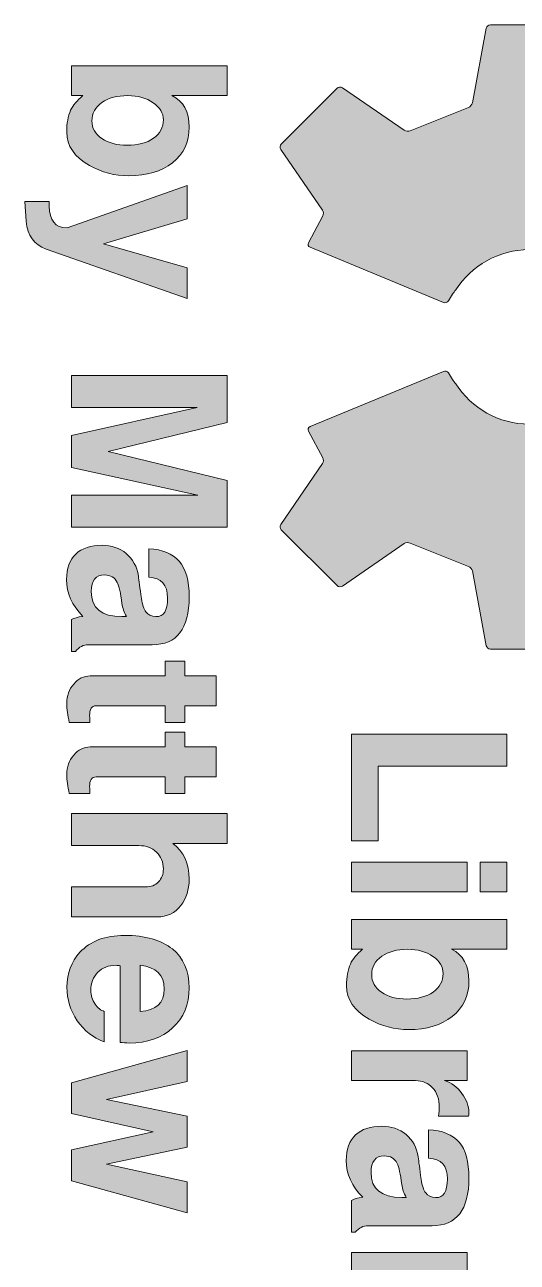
# Model space of a CAD drawing. Header units: inches. Extents: x 0.59 to 7.67, y -3.15 to -0.14.
# Drawn here: x 0.829 to 1.091, y -2.398 to -1.74 of the extents above; entities that cross this region are included whole.
import ezdxf

# ---------------------------------------------------------------- set-up
doc = ezdxf.new("R2010")
doc.units = ezdxf.units.IN
doc.header["$MEASUREMENT"] = 0
doc.layers.add('Layer 1', color=7, linetype='Continuous')

# ---------------------------------------------------------------- blocks, each defined once
blk = doc.blocks.new('block 35')
at = {"layer": 'Layer 1', "true_color": 0xed1f24}
h = blk.add_hatch(color=240, dxfattribs=at)
h.dxf.hatch_style = 2
edge = h.paths.add_edge_path()
edge.add_spline(control_points=[(1.12107, -2.06989), (1.12107, -2.06989), (1.12864, -2.02915), (1.12864, -2.02915), (1.12882, -2.02816), (1.12975, -2.02708), (1.13072, -2.02675), (1.13072, -2.02675), (1.15984, -2.01426), (1.15984, -2.01426), (1.16074, -2.01379), (1.16216, -2.01388), (1.16299, -2.01447), (1.16299, -2.01447), (1.19758, -2.03819), (1.19758, -2.03819), (1.1984, -2.03875), (1.19967, -2.03864), (1.20039, -2.03793), (1.20039, -2.03793), (1.23003, -2.00829), (1.23003, -2.00829), (1.23075, -2.00757), (1.23086, -2.00631), (1.23029, -2.00548), (1.23029, -2.00548), (1.20614, -1.97028), (1.20614, -1.97028), (1.20557, -1.96945), (1.20546, -1.96802), (1.20591, -1.96712), (1.20591, -1.96712), (1.21747, -1.93888), (1.21747, -1.93888), (1.21779, -1.93792), (1.21886, -1.93698), (1.21986, -1.93679), (1.21986, -1.93679), (1.26198, -1.92896), (1.26198, -1.92896), (1.26298, -1.92877), (1.26379, -1.9278), (1.26379, -1.92678), (1.26379, -1.92678), (1.26379, -1.88486), (1.26379, -1.88486), (1.26379, -1.88385), (1.26298, -1.88287), (1.26198, -1.88269), (1.26198, -1.88269), (1.21986, -1.87485), (1.21986, -1.87485), (1.21886, -1.87466), (1.21779, -1.87373), (1.21747, -1.87277), (1.21747, -1.87277), (1.20591, -1.84453), (1.20591, -1.84453), (1.20546, -1.84363), (1.20557, -1.8422), (1.20614, -1.84137), (1.20614, -1.84137), (1.23029, -1.80617), (1.23029, -1.80617), (1.23086, -1.80534), (1.23075, -1.80407), (1.23003, -1.80337), (1.23003, -1.80337), (1.20039, -1.77372), (1.20039, -1.77372), (1.19967, -1.773), (1.1984, -1.77288), (1.19758, -1.77345), (1.19758, -1.77345), (1.16299, -1.79719), (1.16299, -1.79719), (1.16216, -1.79776), (1.16074, -1.79785), (1.15984, -1.79738), (1.15984, -1.79738), (1.13072, -1.7849), (1.13072, -1.7849), (1.12975, -1.78457), (1.12882, -1.78348), (1.12864, -1.78248), (1.12864, -1.78248), (1.12107, -1.74175), (1.12107, -1.74175), (1.12088, -1.74076), (1.11991, -1.73995), (1.11889, -1.73995), (1.11889, -1.73995), (1.07697, -1.73995), (1.07697, -1.73995), (1.07595, -1.73995), (1.07497, -1.74076), (1.0748, -1.74176), (1.0748, -1.74176), (1.0674, -1.78149), (1.0674, -1.78149), (1.06723, -1.78248), (1.06627, -1.78354), (1.06531, -1.78385), (1.06531, -1.78385), (1.03434, -1.79626), (1.03434, -1.79626), (1.03342, -1.79669), (1.032, -1.7966), (1.03117, -1.79601), (1.03117, -1.79601), (0.99828, -1.77345), (0.99828, -1.77345), (0.99744, -1.77288), (0.99618, -1.773), (0.99546, -1.77371), (0.99546, -1.77371), (0.96581, -1.80336), (0.96581, -1.80336), (0.96512, -1.80407), (0.96499, -1.80534), (0.96556, -1.80617), (0.96556, -1.80617), (0.98774, -1.83847), (0.98774, -1.83847), (0.9883, -1.83931), (0.98836, -1.84071), (0.98784, -1.84157), (0.98784, -1.84157), (0.98023, -1.85582), (0.98023, -1.85582), (0.97977, -1.85672), (0.98016, -1.85777), (0.98109, -1.85816), (0.98109, -1.85816), (1.05208, -1.88754), (1.05208, -1.88754), (1.05301, -1.88793), (1.0542, -1.88754), (1.05472, -1.88668), (1.05472, -1.88668), (1.05691, -1.88311), (1.05691, -1.88311), (1.05731, -1.88245), (1.05801, -1.88156), (1.05863, -1.88086), (1.06687, -1.86799), (1.08129, -1.85946), (1.09769, -1.85946), (1.1233, -1.85946), (1.14405, -1.88022), (1.14405, -1.90582), (1.14405, -1.93142), (1.1233, -1.95218), (1.09769, -1.95218), (1.08129, -1.95218), (1.06687, -1.94364), (1.05863, -1.93078), (1.05801, -1.93008), (1.05731, -1.92919), (1.05691, -1.92853), (1.05691, -1.92853), (1.05472, -1.92497), (1.05472, -1.92497), (1.0542, -1.92411), (1.05301, -1.92371), (1.05208, -1.92411), (1.05208, -1.92411), (0.98109, -1.95348), (0.98109, -1.95348), (0.98016, -1.95386), (0.97977, -1.95492), (0.98023, -1.95582), (0.98023, -1.95582), (0.98783, -1.97007), (0.98783, -1.97007), (0.98836, -1.97094), (0.98831, -1.97233), (0.98773, -1.97316), (0.98773, -1.97316), (0.96556, -2.00547), (0.96556, -2.00547), (0.96499, -2.00631), (0.96512, -2.00757), (0.96581, -2.00829), (0.96581, -2.00829), (0.99546, -2.03793), (0.99546, -2.03793), (0.99618, -2.03864), (0.99744, -2.03876), (0.99827, -2.03819), (0.99827, -2.03819), (1.03116, -2.01562), (1.03116, -2.01562), (1.032, -2.01506), (1.03341, -2.01494), (1.03433, -2.01539), (1.03433, -2.01539), (1.06531, -2.02779), (1.06531, -2.02779), (1.06627, -2.0281), (1.06722, -2.02915), (1.0674, -2.03014), (1.0674, -2.03014), (1.0748, -2.06988), (1.0748, -2.06988), (1.07497, -2.07087), (1.07595, -2.07168), (1.07697, -2.07168), (1.07697, -2.07168), (1.11889, -2.07169), (1.11889, -2.07169), (1.11991, -2.0717), (1.12088, -2.07088), (1.12107, -2.06989)], knot_values=[0, 0, 0, 0, 0.013889, 0.013889, 0.013889, 0.027778, 0.027778, 0.027778, 0.041667, 0.041667, 0.041667, 0.055556, 0.055556, 0.055556, 0.069444, 0.069444, 0.069444, 0.083333, 0.083333, 0.083333, 0.097222, 0.097222, 0.097222, 0.111111, 0.111111, 0.111111, 0.125, 0.125, 0.125, 0.138889, 0.138889, 0.138889, 0.152778, 0.152778, 0.152778, 0.166667, 0.166667, 0.166667, 0.180556, 0.180556, 0.180556, 0.194444, 0.194444, 0.194444, 0.208333, 0.208333, 0.208333, 0.222222, 0.222222, 0.222222, 0.236111, 0.236111, 0.236111, 0.25, 0.25, 0.25, 0.263889, 0.263889, 0.263889, 0.277778, 0.277778, 0.277778, 0.291667, 0.291667, 0.291667, 0.305556, 0.305556, 0.305556, 0.319444, 0.319444, 0.319444, 0.333333, 0.333333, 0.333333, 0.347222, 0.347222, 0.347222, 0.361111, 0.361111, 0.361111, 0.375, 0.375, 0.375, 0.388889, 0.388889, 0.388889, 0.402778, 0.402778, 0.402778, 0.416667, 0.416667, 0.416667, 0.430556, 0.430556, 0.430556, 0.444444, 0.444444, 0.444444, 0.458333, 0.458333, 0.458333, 0.472222, 0.472222, 0.472222, 0.486111, 0.486111, 0.486111, 0.5, 0.5, 0.5, 0.513889, 0.513889, 0.513889, 0.527778, 0.527778, 0.527778, 0.541667, 0.541667, 0.541667, 0.555556, 0.555556, 0.555556, 0.569444, 0.569444, 0.569444, 0.583333, 0.583333, 0.583333, 0.597222, 0.597222, 0.597222, 0.611111, 0.611111, 0.611111, 0.625, 0.625, 0.625, 0.638889, 0.638889, 0.638889, 0.652778, 0.652778, 0.652778, 0.666667, 0.666667, 0.666667, 0.680556, 0.680556, 0.680556, 0.694444, 0.694444, 0.694444, 0.708333, 0.708333, 0.708333, 0.722222, 0.722222, 0.722222, 0.736111, 0.736111, 0.736111, 0.75, 0.75, 0.75, 0.763889, 0.763889, 0.763889, 0.777778, 0.777778, 0.777778, 0.791667, 0.791667, 0.791667, 0.805556, 0.805556, 0.805556, 0.819444, 0.819444, 0.819444, 0.833333, 0.833333, 0.833333, 0.847222, 0.847222, 0.847222, 0.861111, 0.861111, 0.861111, 0.875, 0.875, 0.875, 0.888889, 0.888889, 0.888889, 0.902778, 0.902778, 0.902778, 0.916667, 0.916667, 0.916667, 0.930556, 0.930556, 0.930556, 0.944444, 0.944444, 0.944444, 0.958333, 0.958333, 0.958333, 0.972222, 0.972222, 0.972222, 0.986111, 0.986111, 0.986111, 0.986111], degree=3, periodic=0)
edge.add_line((1.12107, -2.06989), (1.12107, -2.06989))
at = {"layer": 'Layer 1', "lineweight": 0}
blk.add_open_spline([(1.12107, -2.06989), (1.12107, -2.06989), (1.12864, -2.02915), (1.12864, -2.02915), (1.12882, -2.02816), (1.12975, -2.02708), (1.13072, -2.02675), (1.13072, -2.02675), (1.15984, -2.01426), (1.15984, -2.01426), (1.16074, -2.01379), (1.16216, -2.01388), (1.16299, -2.01447), (1.16299, -2.01447), (1.19758, -2.03819), (1.19758, -2.03819), (1.1984, -2.03875), (1.19967, -2.03864), (1.20039, -2.03793), (1.20039, -2.03793), (1.23003, -2.00829), (1.23003, -2.00829), (1.23075, -2.00757), (1.23086, -2.00631), (1.23029, -2.00548), (1.23029, -2.00548), (1.20614, -1.97028), (1.20614, -1.97028), (1.20557, -1.96945), (1.20546, -1.96802), (1.20591, -1.96712), (1.20591, -1.96712), (1.21747, -1.93888), (1.21747, -1.93888), (1.21779, -1.93792), (1.21886, -1.93698), (1.21986, -1.93679), (1.21986, -1.93679), (1.26198, -1.92896), (1.26198, -1.92896), (1.26298, -1.92877), (1.26379, -1.9278), (1.26379, -1.92678), (1.26379, -1.92678), (1.26379, -1.88486), (1.26379, -1.88486), (1.26379, -1.88385), (1.26298, -1.88287), (1.26198, -1.88269), (1.26198, -1.88269), (1.21986, -1.87485), (1.21986, -1.87485), (1.21886, -1.87466), (1.21779, -1.87373), (1.21747, -1.87277), (1.21747, -1.87277), (1.20591, -1.84453), (1.20591, -1.84453), (1.20546, -1.84363), (1.20557, -1.8422), (1.20614, -1.84137), (1.20614, -1.84137), (1.23029, -1.80617), (1.23029, -1.80617), (1.23086, -1.80534), (1.23075, -1.80407), (1.23003, -1.80337), (1.23003, -1.80337), (1.20039, -1.77372), (1.20039, -1.77372), (1.19967, -1.773), (1.1984, -1.77288), (1.19758, -1.77345), (1.19758, -1.77345), (1.16299, -1.79719), (1.16299, -1.79719), (1.16216, -1.79776), (1.16074, -1.79785), (1.15984, -1.79738), (1.15984, -1.79738), (1.13072, -1.7849), (1.13072, -1.7849), (1.12975, -1.78457), (1.12882, -1.78348), (1.12864, -1.78248), (1.12864, -1.78248), (1.12107, -1.74175), (1.12107, -1.74175), (1.12088, -1.74076), (1.11991, -1.73995), (1.11889, -1.73995), (1.11889, -1.73995), (1.07697, -1.73995), (1.07697, -1.73995), (1.07595, -1.73995), (1.07497, -1.74076), (1.0748, -1.74176), (1.0748, -1.74176), (1.0674, -1.78149), (1.0674, -1.78149), (1.06723, -1.78248), (1.06627, -1.78354), (1.06531, -1.78385), (1.06531, -1.78385), (1.03434, -1.79626), (1.03434, -1.79626), (1.03342, -1.79669), (1.032, -1.7966), (1.03117, -1.79601), (1.03117, -1.79601), (0.99828, -1.77345), (0.99828, -1.77345), (0.99744, -1.77288), (0.99618, -1.773), (0.99546, -1.77371), (0.99546, -1.77371), (0.96581, -1.80336), (0.96581, -1.80336), (0.96512, -1.80407), (0.96499, -1.80534), (0.96556, -1.80617), (0.96556, -1.80617), (0.98774, -1.83847), (0.98774, -1.83847), (0.9883, -1.83931), (0.98836, -1.84071), (0.98784, -1.84157), (0.98784, -1.84157), (0.98023, -1.85582), (0.98023, -1.85582), (0.97977, -1.85672), (0.98016, -1.85777), (0.98109, -1.85816), (0.98109, -1.85816), (1.05208, -1.88754), (1.05208, -1.88754), (1.05301, -1.88793), (1.0542, -1.88754), (1.05472, -1.88668), (1.05472, -1.88668), (1.05691, -1.88311), (1.05691, -1.88311), (1.05731, -1.88245), (1.05801, -1.88156), (1.05863, -1.88086), (1.06687, -1.86799), (1.08129, -1.85946), (1.09769, -1.85946), (1.1233, -1.85946), (1.14405, -1.88022), (1.14405, -1.90582), (1.14405, -1.93142), (1.1233, -1.95218), (1.09769, -1.95218), (1.08129, -1.95218), (1.06687, -1.94364), (1.05863, -1.93078), (1.05801, -1.93008), (1.05731, -1.92919), (1.05691, -1.92853), (1.05691, -1.92853), (1.05472, -1.92497), (1.05472, -1.92497), (1.0542, -1.92411), (1.05301, -1.92371), (1.05208, -1.92411), (1.05208, -1.92411), (0.98109, -1.95348), (0.98109, -1.95348), (0.98016, -1.95386), (0.97977, -1.95492), (0.98023, -1.95582), (0.98023, -1.95582), (0.98783, -1.97007), (0.98783, -1.97007), (0.98836, -1.97094), (0.98831, -1.97233), (0.98773, -1.97316), (0.98773, -1.97316), (0.96556, -2.00547), (0.96556, -2.00547), (0.96499, -2.00631), (0.96512, -2.00757), (0.96581, -2.00829), (0.96581, -2.00829), (0.99546, -2.03793), (0.99546, -2.03793), (0.99618, -2.03864), (0.99744, -2.03876), (0.99827, -2.03819), (0.99827, -2.03819), (1.03116, -2.01562), (1.03116, -2.01562), (1.032, -2.01506), (1.03341, -2.01494), (1.03433, -2.01539), (1.03433, -2.01539), (1.06531, -2.02779), (1.06531, -2.02779), (1.06627, -2.0281), (1.06722, -2.02915), (1.0674, -2.03014), (1.0674, -2.03014), (1.0748, -2.06988), (1.0748, -2.06988), (1.07497, -2.07087), (1.07595, -2.07168), (1.07697, -2.07168), (1.07697, -2.07168), (1.11889, -2.07169), (1.11889, -2.07169), (1.11991, -2.0717), (1.12088, -2.07088), (1.12107, -2.06989)], degree=3, knots=[0, 0, 0, 0, 1, 1, 1, 2, 2, 2, 3, 3, 3, 4, 4, 4, 5, 5, 5, 6, 6, 6, 7, 7, 7, 8, 8, 8, 9, 9, 9, 10, 10, 10, 11, 11, 11, 12, 12, 12, 13, 13, 13, 14, 14, 14, 15, 15, 15, 16, 16, 16, 17, 17, 17, 18, 18, 18, 19, 19, 19, 20, 20, 20, 21, 21, 21, 22, 22, 22, 23, 23, 23, 24, 24, 24, 25, 25, 25, 26, 26, 26, 27, 27, 27, 28, 28, 28, 29, 29, 29, 30, 30, 30, 31, 31, 31, 32, 32, 32, 33, 33, 33, 34, 34, 34, 35, 35, 35, 36, 36, 36, 37, 37, 37, 38, 38, 38, 39, 39, 39, 40, 40, 40, 41, 41, 41, 42, 42, 42, 43, 43, 43, 44, 44, 44, 45, 45, 45, 46, 46, 46, 47, 47, 47, 48, 48, 48, 49, 49, 49, 50, 50, 50, 51, 51, 51, 52, 52, 52, 53, 53, 53, 54, 54, 54, 55, 55, 55, 56, 56, 56, 57, 57, 57, 58, 58, 58, 59, 59, 59, 60, 60, 60, 61, 61, 61, 62, 62, 62, 63, 63, 63, 64, 64, 64, 65, 65, 65, 66, 66, 66, 67, 67, 67, 68, 68, 68, 69, 69, 69, 70, 70, 70, 71, 71, 71, 71], dxfattribs=at)
blk = doc.blocks.new('block 37')
at = {"layer": 'Layer 1', "true_color": 0xed1f24}
h = blk.add_hatch(color=240, dxfattribs=at)
h.dxf.hatch_style = 2
h.paths.add_polyline_path([(1.00309, -2.1735), (1.00309, -2.1169), (1.08577, -2.1169), (1.08577, -2.13391), (1.01727, -2.13391), (1.01727, -2.1735)])
h = blk.add_hatch(color=240, dxfattribs=at)
h.dxf.hatch_style = 2
h.paths.add_polyline_path([(1.00309, -2.20071), (1.00309, -2.18483), (1.06456, -2.18483), (1.06456, -2.20071)])
h.paths.add_polyline_path([(1.07159, -2.20071), (1.07159, -2.18483), (1.08577, -2.18483), (1.08577, -2.20071)])
h = blk.add_hatch(color=240, dxfattribs=at)
h.dxf.hatch_style = 2
edge = h.paths.add_edge_path()
edge.add_spline(control_points=[(1.03349, -2.27386), (1.02608, -2.27386), (1.01908, -2.27201), (1.01251, -2.2683), (1.00449, -2.26377), (1.00048, -2.25787), (1.00048, -2.25062), (1.00048, -2.24592), (1.00117, -2.24207), (1.00252, -2.23905), (1.00381, -2.2364), (1.00597, -2.23379), (1.00899, -2.23122), (1.00899, -2.23122), (1.00309, -2.23122), (1.00309, -2.23122), (1.00309, -2.23122), (1.00309, -2.21535), (1.00309, -2.21535), (1.00309, -2.21535), (1.08577, -2.21535), (1.08577, -2.21535), (1.08577, -2.21535), (1.08577, -2.23122), (1.08577, -2.23122), (1.08577, -2.23122), (1.0564, -2.23122), (1.0564, -2.23122), (1.06252, -2.23417), (1.06558, -2.23977), (1.06558, -2.24801), (1.06558, -2.25595), (1.06263, -2.26224), (1.05674, -2.26689), (1.05084, -2.27154), (1.04308, -2.27386), (1.03349, -2.27386)], knot_values=[0, 0, 0, 0, 1, 1, 1, 2, 2, 2, 3, 3, 3, 4, 4, 4, 5, 5, 5, 6, 6, 6, 7, 7, 7, 8, 8, 8, 9, 9, 9, 10, 10, 10, 11, 11, 11, 12, 12, 12, 12], degree=3, periodic=1)
edge = h.paths.add_edge_path()
edge.add_spline(control_points=[(1.03258, -2.25764), (1.0384, -2.25764), (1.04307, -2.2564), (1.04658, -2.25392), (1.0501, -2.25144), (1.05186, -2.24816), (1.05186, -2.24409), (1.05186, -2.24055), (1.05006, -2.23753), (1.04647, -2.23501), (1.04288, -2.23248), (1.03836, -2.23122), (1.03292, -2.23122), (1.02732, -2.23122), (1.02275, -2.23246), (1.0192, -2.23494), (1.01564, -2.23743), (1.01387, -2.24067), (1.01387, -2.24466), (1.01387, -2.2485), (1.01562, -2.25162), (1.01914, -2.25404), (1.02266, -2.25644), (1.02713, -2.25764), (1.03258, -2.25764)], knot_values=[0, 0, 0, 0, 1, 1, 1, 2, 2, 2, 3, 3, 3, 4, 4, 4, 5, 5, 5, 6, 6, 6, 7, 7, 7, 8, 8, 8, 8], degree=3, periodic=1)
h = blk.add_hatch(color=240, dxfattribs=at)
h.dxf.hatch_style = 2
edge = h.paths.add_edge_path()
edge.add_spline(control_points=[(1.04948, -2.31991), (1.0497, -2.31778), (1.04982, -2.31624), (1.04982, -2.31525), (1.04982, -2.31079), (1.04862, -2.30729), (1.04624, -2.30476), (1.04386, -2.30223), (1.04086, -2.30096), (1.03723, -2.30096), (1.03723, -2.30096), (1.00309, -2.30096), (1.00309, -2.30096), (1.00309, -2.30096), (1.00309, -2.28509), (1.00309, -2.28509), (1.00309, -2.28509), (1.06456, -2.28509), (1.06456, -2.28509), (1.06456, -2.28509), (1.06456, -2.30096), (1.06456, -2.30096), (1.06456, -2.30096), (1.05265, -2.30096), (1.05265, -2.30096), (1.05628, -2.3021), (1.05934, -2.30436), (1.06184, -2.30777), (1.06433, -2.31117), (1.06558, -2.31458), (1.06558, -2.31797), (1.06558, -2.31835), (1.0655, -2.319), (1.06536, -2.31991), (1.06536, -2.31991), (1.04948, -2.31991), (1.04948, -2.31991)], knot_values=[0, 0, 0, 0, 1, 1, 1, 2, 2, 2, 3, 3, 3, 4, 4, 4, 5, 5, 5, 6, 6, 6, 7, 7, 7, 8, 8, 8, 9, 9, 9, 10, 10, 10, 11, 11, 11, 12, 12, 12, 12], degree=3, periodic=1)
h = blk.add_hatch(color=240, dxfattribs=at)
h.dxf.hatch_style = 2
edge = h.paths.add_edge_path()
edge.add_spline(control_points=[(1.00309, -2.3816), (1.00309, -2.3816), (1.00309, -2.3647), (1.00309, -2.3647), (1.0043, -2.36394), (1.00631, -2.36338), (1.0091, -2.363), (1.00328, -2.35717), (1.00037, -2.35063), (1.00037, -2.34338), (1.00037, -2.33748), (1.00201, -2.33298), (1.0053, -2.32988), (1.00859, -2.32678), (1.01326, -2.32523), (1.01931, -2.32523), (1.0243, -2.32523), (1.02857, -2.32671), (1.03212, -2.32965), (1.03568, -2.3326), (1.03784, -2.33657), (1.03859, -2.34156), (1.03889, -2.34391), (1.03942, -2.34787), (1.04017, -2.35347), (1.0407, -2.3568), (1.04152, -2.3592), (1.04262, -2.36067), (1.04371, -2.36215), (1.04547, -2.36296), (1.04789, -2.36311), (1.05204, -2.36334), (1.05412, -2.36005), (1.05412, -2.35324), (1.05412, -2.34614), (1.05079, -2.34247), (1.04415, -2.34224), (1.04415, -2.34224), (1.04415, -2.32716), (1.04415, -2.32716), (1.05141, -2.32746), (1.05679, -2.32964), (1.06031, -2.33368), (1.06382, -2.33772), (1.06558, -2.34406), (1.06558, -2.35267), (1.06558, -2.36961), (1.05904, -2.37808), (1.04596, -2.37808), (1.04596, -2.37808), (1.01205, -2.37808), (1.01205, -2.37808), (1.00941, -2.37808), (1.0071, -2.37925), (1.00513, -2.3816), (1.00513, -2.3816), (1.00309, -2.3816), (1.00309, -2.3816)], knot_values=[0, 0, 0, 0, 1, 1, 1, 2, 2, 2, 3, 3, 3, 4, 4, 4, 5, 5, 5, 6, 6, 6, 7, 7, 7, 8, 8, 8, 9, 9, 9, 10, 10, 10, 11, 11, 11, 12, 12, 12, 13, 13, 13, 14, 14, 14, 15, 15, 15, 16, 16, 16, 17, 17, 17, 18, 18, 18, 19, 19, 19, 19], degree=3, periodic=1)
edge = h.paths.add_edge_path()
edge.add_spline(control_points=[(1.02986, -2.36311), (1.02986, -2.36311), (1.03224, -2.36311), (1.03224, -2.36311), (1.03095, -2.36083), (1.03016, -2.35851), (1.02986, -2.35615), (1.02917, -2.35061), (1.02834, -2.34688), (1.02736, -2.34498), (1.02608, -2.34233), (1.0238, -2.341), (1.02056, -2.341), (1.01587, -2.341), (1.01352, -2.34392), (1.01352, -2.34977), (1.01352, -2.35866), (1.01897, -2.36311), (1.02986, -2.36311)], knot_values=[0, 0, 0, 0, 1, 1, 1, 2, 2, 2, 3, 3, 3, 4, 4, 4, 5, 5, 5, 6, 6, 6, 6], degree=3, periodic=1)
h = blk.add_hatch(color=240, dxfattribs=at)
h.dxf.hatch_style = 2
edge = h.paths.add_edge_path()
edge.add_spline(control_points=[(1.04948, -2.42708), (1.0497, -2.42495), (1.04982, -2.42341), (1.04982, -2.42242), (1.04982, -2.41796), (1.04862, -2.41446), (1.04624, -2.41193), (1.04386, -2.4094), (1.04086, -2.40814), (1.03723, -2.40814), (1.03723, -2.40814), (1.00309, -2.40814), (1.00309, -2.40814), (1.00309, -2.40814), (1.00309, -2.39226), (1.00309, -2.39226), (1.00309, -2.39226), (1.06456, -2.39226), (1.06456, -2.39226), (1.06456, -2.39226), (1.06456, -2.40814), (1.06456, -2.40814), (1.06456, -2.40814), (1.05265, -2.40814), (1.05265, -2.40814), (1.05628, -2.40927), (1.05934, -2.41153), (1.06184, -2.41494), (1.06433, -2.41834), (1.06558, -2.42175), (1.06558, -2.42514), (1.06558, -2.42552), (1.0655, -2.42617), (1.06536, -2.42708), (1.06536, -2.42708), (1.04948, -2.42708), (1.04948, -2.42708)], knot_values=[0, 0, 0, 0, 1, 1, 1, 2, 2, 2, 3, 3, 3, 4, 4, 4, 5, 5, 5, 6, 6, 6, 7, 7, 7, 8, 8, 8, 9, 9, 9, 10, 10, 10, 11, 11, 11, 12, 12, 12, 12], degree=3, periodic=1)
at = {"layer": 'Layer 1', "lineweight": 0}
for points in [[(1.00309, -2.1735), (1.00309, -2.1169), (1.08577, -2.1169), (1.08577, -2.13391), (1.01727, -2.13391), (1.01727, -2.1735), (1.00309, -2.1735)], [(1.00309, -2.20071), (1.00309, -2.18483), (1.06456, -2.18483), (1.06456, -2.20071), (1.00309, -2.20071)], [(1.07159, -2.20071), (1.07159, -2.18483), (1.08577, -2.18483), (1.08577, -2.20071), (1.07159, -2.20071)]]:
    blk.add_lwpolyline(points, dxfattribs=at)
for points, knots in [([(1.03349, -2.27386), (1.02608, -2.27386), (1.01908, -2.27201), (1.01251, -2.2683), (1.00449, -2.26377), (1.00048, -2.25787), (1.00048, -2.25062), (1.00048, -2.24592), (1.00117, -2.24207), (1.00252, -2.23905), (1.00381, -2.2364), (1.00597, -2.23379), (1.00899, -2.23122), (1.00899, -2.23122), (1.00309, -2.23122), (1.00309, -2.23122), (1.00309, -2.23122), (1.00309, -2.21535), (1.00309, -2.21535), (1.00309, -2.21535), (1.08577, -2.21535), (1.08577, -2.21535), (1.08577, -2.21535), (1.08577, -2.23122), (1.08577, -2.23122), (1.08577, -2.23122), (1.0564, -2.23122), (1.0564, -2.23122), (1.06252, -2.23417), (1.06558, -2.23977), (1.06558, -2.24801), (1.06558, -2.25595), (1.06263, -2.26224), (1.05674, -2.26689), (1.05084, -2.27154), (1.04308, -2.27386), (1.03349, -2.27386)], [0, 0, 0, 0, 1, 1, 1, 2, 2, 2, 3, 3, 3, 4, 4, 4, 5, 5, 5, 6, 6, 6, 7, 7, 7, 8, 8, 8, 9, 9, 9, 10, 10, 10, 11, 11, 11, 12, 12, 12, 12]), ([(1.03258, -2.25764), (1.0384, -2.25764), (1.04307, -2.2564), (1.04658, -2.25392), (1.0501, -2.25144), (1.05186, -2.24816), (1.05186, -2.24409), (1.05186, -2.24055), (1.05006, -2.23753), (1.04647, -2.23501), (1.04288, -2.23248), (1.03836, -2.23122), (1.03292, -2.23122), (1.02732, -2.23122), (1.02275, -2.23246), (1.0192, -2.23494), (1.01564, -2.23743), (1.01387, -2.24067), (1.01387, -2.24466), (1.01387, -2.2485), (1.01562, -2.25162), (1.01914, -2.25404), (1.02266, -2.25644), (1.02713, -2.25764), (1.03258, -2.25764)], [0, 0, 0, 0, 1, 1, 1, 2, 2, 2, 3, 3, 3, 4, 4, 4, 5, 5, 5, 6, 6, 6, 7, 7, 7, 8, 8, 8, 8]), ([(1.04948, -2.31991), (1.0497, -2.31778), (1.04982, -2.31624), (1.04982, -2.31525), (1.04982, -2.31079), (1.04862, -2.30729), (1.04624, -2.30476), (1.04386, -2.30223), (1.04086, -2.30096), (1.03723, -2.30096), (1.03723, -2.30096), (1.00309, -2.30096), (1.00309, -2.30096), (1.00309, -2.30096), (1.00309, -2.28509), (1.00309, -2.28509), (1.00309, -2.28509), (1.06456, -2.28509), (1.06456, -2.28509), (1.06456, -2.28509), (1.06456, -2.30096), (1.06456, -2.30096), (1.06456, -2.30096), (1.05265, -2.30096), (1.05265, -2.30096), (1.05628, -2.3021), (1.05934, -2.30436), (1.06184, -2.30777), (1.06433, -2.31117), (1.06558, -2.31458), (1.06558, -2.31797), (1.06558, -2.31835), (1.0655, -2.319), (1.06536, -2.31991), (1.06536, -2.31991), (1.04948, -2.31991), (1.04948, -2.31991)], [0, 0, 0, 0, 1, 1, 1, 2, 2, 2, 3, 3, 3, 4, 4, 4, 5, 5, 5, 6, 6, 6, 7, 7, 7, 8, 8, 8, 9, 9, 9, 10, 10, 10, 11, 11, 11, 12, 12, 12, 12]), ([(1.00309, -2.3816), (1.00309, -2.3816), (1.00309, -2.3647), (1.00309, -2.3647), (1.0043, -2.36394), (1.00631, -2.36338), (1.0091, -2.363), (1.00328, -2.35717), (1.00037, -2.35063), (1.00037, -2.34338), (1.00037, -2.33748), (1.00201, -2.33298), (1.0053, -2.32988), (1.00859, -2.32678), (1.01326, -2.32523), (1.01931, -2.32523), (1.0243, -2.32523), (1.02857, -2.32671), (1.03212, -2.32965), (1.03568, -2.3326), (1.03784, -2.33657), (1.03859, -2.34156), (1.03889, -2.34391), (1.03942, -2.34787), (1.04017, -2.35347), (1.0407, -2.3568), (1.04152, -2.3592), (1.04262, -2.36067), (1.04371, -2.36215), (1.04547, -2.36296), (1.04789, -2.36311), (1.05204, -2.36334), (1.05412, -2.36005), (1.05412, -2.35324), (1.05412, -2.34614), (1.05079, -2.34247), (1.04415, -2.34224), (1.04415, -2.34224), (1.04415, -2.32716), (1.04415, -2.32716), (1.05141, -2.32746), (1.05679, -2.32964), (1.06031, -2.33368), (1.06382, -2.33772), (1.06558, -2.34406), (1.06558, -2.35267), (1.06558, -2.36961), (1.05904, -2.37808), (1.04596, -2.37808), (1.04596, -2.37808), (1.01205, -2.37808), (1.01205, -2.37808), (1.00941, -2.37808), (1.0071, -2.37925), (1.00513, -2.3816), (1.00513, -2.3816), (1.00309, -2.3816), (1.00309, -2.3816)], [0, 0, 0, 0, 1, 1, 1, 2, 2, 2, 3, 3, 3, 4, 4, 4, 5, 5, 5, 6, 6, 6, 7, 7, 7, 8, 8, 8, 9, 9, 9, 10, 10, 10, 11, 11, 11, 12, 12, 12, 13, 13, 13, 14, 14, 14, 15, 15, 15, 16, 16, 16, 17, 17, 17, 18, 18, 18, 19, 19, 19, 19]), ([(1.02986, -2.36311), (1.02986, -2.36311), (1.03224, -2.36311), (1.03224, -2.36311), (1.03095, -2.36083), (1.03016, -2.35851), (1.02986, -2.35615), (1.02917, -2.35061), (1.02834, -2.34688), (1.02736, -2.34498), (1.02608, -2.34233), (1.0238, -2.341), (1.02056, -2.341), (1.01587, -2.341), (1.01352, -2.34392), (1.01352, -2.34977), (1.01352, -2.35866), (1.01897, -2.36311), (1.02986, -2.36311)], [0, 0, 0, 0, 1, 1, 1, 2, 2, 2, 3, 3, 3, 4, 4, 4, 5, 5, 5, 6, 6, 6, 6]), ([(1.04948, -2.42708), (1.0497, -2.42495), (1.04982, -2.42341), (1.04982, -2.42242), (1.04982, -2.41796), (1.04862, -2.41446), (1.04624, -2.41193), (1.04386, -2.4094), (1.04086, -2.40814), (1.03723, -2.40814), (1.03723, -2.40814), (1.00309, -2.40814), (1.00309, -2.40814), (1.00309, -2.40814), (1.00309, -2.39226), (1.00309, -2.39226), (1.00309, -2.39226), (1.06456, -2.39226), (1.06456, -2.39226), (1.06456, -2.39226), (1.06456, -2.40814), (1.06456, -2.40814), (1.06456, -2.40814), (1.05265, -2.40814), (1.05265, -2.40814), (1.05628, -2.40927), (1.05934, -2.41153), (1.06184, -2.41494), (1.06433, -2.41834), (1.06558, -2.42175), (1.06558, -2.42514), (1.06558, -2.42552), (1.0655, -2.42617), (1.06536, -2.42708), (1.06536, -2.42708), (1.04948, -2.42708), (1.04948, -2.42708)], [0, 0, 0, 0, 1, 1, 1, 2, 2, 2, 3, 3, 3, 4, 4, 4, 5, 5, 5, 6, 6, 6, 7, 7, 7, 8, 8, 8, 9, 9, 9, 10, 10, 10, 11, 11, 11, 12, 12, 12, 12])]:
    blk.add_open_spline(points, degree=3, knots=knots, dxfattribs=at)
blk = doc.blocks.new('block 36')
at = {"layer": 'Layer 1'}
blk.add_blockref('block 37', (0, 0), dxfattribs=at)
blk = doc.blocks.new('block 38')
at = {"layer": 'Layer 1', "true_color": 0xed1f24}
h = blk.add_hatch(color=240, dxfattribs=at)
h.dxf.hatch_style = 2
edge = h.paths.add_edge_path()
edge.add_spline(control_points=[(0.88472, -1.82022), (0.87731, -1.82022), (0.87032, -1.81837), (0.86374, -1.81466), (0.85573, -1.81013), (0.85172, -1.80423), (0.85172, -1.79698), (0.85172, -1.79228), (0.8524, -1.78843), (0.85376, -1.78541), (0.85505, -1.78276), (0.8572, -1.78015), (0.86023, -1.77758), (0.86023, -1.77758), (0.85433, -1.77758), (0.85433, -1.77758), (0.85433, -1.77758), (0.85433, -1.76171), (0.85433, -1.76171), (0.85433, -1.76171), (0.937, -1.76171), (0.937, -1.76171), (0.937, -1.76171), (0.937, -1.77758), (0.937, -1.77758), (0.937, -1.77758), (0.90763, -1.77758), (0.90763, -1.77758), (0.91376, -1.78053), (0.91682, -1.78613), (0.91682, -1.79437), (0.91682, -1.80231), (0.91387, -1.8086), (0.90797, -1.81325), (0.90207, -1.8179), (0.89432, -1.82022), (0.88472, -1.82022)], knot_values=[0, 0, 0, 0, 1, 1, 1, 2, 2, 2, 3, 3, 3, 4, 4, 4, 5, 5, 5, 6, 6, 6, 7, 7, 7, 8, 8, 8, 9, 9, 9, 10, 10, 10, 11, 11, 11, 12, 12, 12, 12], degree=3, periodic=1)
edge = h.paths.add_edge_path()
edge.add_spline(control_points=[(0.88382, -1.804), (0.88963, -1.804), (0.89431, -1.80276), (0.89782, -1.80028), (0.90134, -1.7978), (0.9031, -1.79452), (0.9031, -1.79045), (0.9031, -1.78691), (0.9013, -1.78389), (0.89771, -1.78137), (0.89412, -1.77884), (0.8896, -1.77758), (0.88416, -1.77758), (0.87856, -1.77758), (0.87398, -1.77882), (0.87044, -1.7813), (0.86688, -1.78379), (0.86511, -1.78703), (0.86511, -1.79102), (0.86511, -1.79486), (0.86686, -1.79798), (0.87037, -1.80039), (0.87389, -1.8028), (0.87837, -1.804), (0.88382, -1.804)], knot_values=[0, 0, 0, 0, 1, 1, 1, 2, 2, 2, 3, 3, 3, 4, 4, 4, 5, 5, 5, 6, 6, 6, 7, 7, 7, 8, 8, 8, 8], degree=3, periodic=1)
h = blk.add_hatch(color=240, dxfattribs=at)
h.dxf.hatch_style = 2
edge = h.paths.add_edge_path()
edge.add_spline(control_points=[(0.9158, -1.88544), (0.9158, -1.88544), (0.84072, -1.85912), (0.84072, -1.85912), (0.8343, -1.85686), (0.83078, -1.85194), (0.83017, -1.84438), (0.83017, -1.84438), (0.82938, -1.83394), (0.82938, -1.83394), (0.82938, -1.83394), (0.84242, -1.83394), (0.84242, -1.83394), (0.84242, -1.83394), (0.84242, -1.83633), (0.84242, -1.83633), (0.84242, -1.84397), (0.84559, -1.84779), (0.85195, -1.84779), (0.85195, -1.84779), (0.9158, -1.82544), (0.9158, -1.82544), (0.9158, -1.82544), (0.9158, -1.84302), (0.9158, -1.84302), (0.9158, -1.84302), (0.87123, -1.85629), (0.87123, -1.85629), (0.87123, -1.85629), (0.9158, -1.86911), (0.9158, -1.86911), (0.9158, -1.86911), (0.9158, -1.88544), (0.9158, -1.88544)], knot_values=[0, 0, 0, 0, 1, 1, 1, 2, 2, 2, 3, 3, 3, 4, 4, 4, 5, 5, 5, 6, 6, 6, 7, 7, 7, 8, 8, 8, 9, 9, 9, 10, 10, 10, 11, 11, 11, 11], degree=3, periodic=1)
h = blk.add_hatch(color=240, dxfattribs=at)
h.dxf.hatch_style = 2
h.paths.add_polyline_path([(0.85433, -2.0069), (0.85433, -1.98989), (0.92147, -1.98989), (0.85433, -1.97515), (0.85433, -1.95813), (0.92113, -1.94339), (0.85433, -1.94339), (0.85433, -1.92638), (0.937, -1.92638), (0.937, -1.95127), (0.87371, -1.96663), (0.937, -1.98215), (0.937, -2.0069)])
h = blk.add_hatch(color=240, dxfattribs=at)
h.dxf.hatch_style = 2
edge = h.paths.add_edge_path()
edge.add_spline(control_points=[(0.85433, -2.0729), (0.85433, -2.0729), (0.85433, -2.056), (0.85433, -2.056), (0.85554, -2.05524), (0.85754, -2.05468), (0.86034, -2.0543), (0.85452, -2.04848), (0.85161, -2.04194), (0.85161, -2.03468), (0.85161, -2.02878), (0.85325, -2.02429), (0.85654, -2.02119), (0.85983, -2.01809), (0.8645, -2.01653), (0.87054, -2.01653), (0.87554, -2.01653), (0.87981, -2.01801), (0.88336, -2.02096), (0.88692, -2.02391), (0.88907, -2.02788), (0.88982, -2.03286), (0.89013, -2.03521), (0.89066, -2.03918), (0.89141, -2.04477), (0.89194, -2.0481), (0.89275, -2.0505), (0.89385, -2.05197), (0.89494, -2.05345), (0.89671, -2.05426), (0.89912, -2.05442), (0.90328, -2.05464), (0.90536, -2.05135), (0.90536, -2.04455), (0.90536, -2.03744), (0.90203, -2.03377), (0.89539, -2.03355), (0.89539, -2.03355), (0.89539, -2.01847), (0.89539, -2.01847), (0.90264, -2.01876), (0.90803, -2.02094), (0.91155, -2.02498), (0.91506, -2.02903), (0.91682, -2.03536), (0.91682, -2.04398), (0.91682, -2.06091), (0.91028, -2.06938), (0.8972, -2.06938), (0.8972, -2.06938), (0.86329, -2.06938), (0.86329, -2.06938), (0.86064, -2.06938), (0.85834, -2.07056), (0.85637, -2.0729), (0.85637, -2.0729), (0.85433, -2.0729), (0.85433, -2.0729)], knot_values=[0, 0, 0, 0, 1, 1, 1, 2, 2, 2, 3, 3, 3, 4, 4, 4, 5, 5, 5, 6, 6, 6, 7, 7, 7, 8, 8, 8, 9, 9, 9, 10, 10, 10, 11, 11, 11, 12, 12, 12, 13, 13, 13, 14, 14, 14, 15, 15, 15, 16, 16, 16, 17, 17, 17, 18, 18, 18, 19, 19, 19, 19], degree=3, periodic=1)
edge = h.paths.add_edge_path()
edge.add_spline(control_points=[(0.8811, -2.05442), (0.8811, -2.05442), (0.88348, -2.05442), (0.88348, -2.05442), (0.88219, -2.05213), (0.8814, -2.04982), (0.8811, -2.04746), (0.88041, -2.04191), (0.87958, -2.03819), (0.8786, -2.03629), (0.87731, -2.03363), (0.87504, -2.0323), (0.87179, -2.0323), (0.86711, -2.0323), (0.86476, -2.03522), (0.86476, -2.04108), (0.86476, -2.04997), (0.87021, -2.05442), (0.8811, -2.05442)], knot_values=[0, 0, 0, 0, 1, 1, 1, 2, 2, 2, 3, 3, 3, 4, 4, 4, 5, 5, 5, 6, 6, 6, 6], degree=3, periodic=1)
h = blk.add_hatch(color=240, dxfattribs=at)
h.dxf.hatch_style = 2
edge = h.paths.add_edge_path()
edge.add_spline(control_points=[(0.85308, -2.11066), (0.85217, -2.10696), (0.85172, -2.1036), (0.85172, -2.10057), (0.85172, -2.09656), (0.85295, -2.09313), (0.85541, -2.09025), (0.85786, -2.08738), (0.86079, -2.08594), (0.8642, -2.08594), (0.8642, -2.08594), (0.904, -2.08594), (0.904, -2.08594), (0.904, -2.08594), (0.904, -2.07812), (0.904, -2.07812), (0.904, -2.07812), (0.91455, -2.07812), (0.91455, -2.07812), (0.91455, -2.07812), (0.91455, -2.08594), (0.91455, -2.08594), (0.91455, -2.08594), (0.93122, -2.08594), (0.93122, -2.08594), (0.93122, -2.08594), (0.93122, -2.10182), (0.93122, -2.10182), (0.93122, -2.10182), (0.91455, -2.10182), (0.91455, -2.10182), (0.91455, -2.10182), (0.91455, -2.11066), (0.91455, -2.11066), (0.91455, -2.11066), (0.904, -2.11066), (0.904, -2.11066), (0.904, -2.11066), (0.904, -2.10182), (0.904, -2.10182), (0.904, -2.10182), (0.86737, -2.10182), (0.86737, -2.10182), (0.86502, -2.10182), (0.86386, -2.1036), (0.86386, -2.10715), (0.86393, -2.10798), (0.86401, -2.10915), (0.86408, -2.11066), (0.86408, -2.11066), (0.85308, -2.11066), (0.85308, -2.11066)], knot_values=[0, 0, 0, 0, 1, 1, 1, 2, 2, 2, 3, 3, 3, 4, 4, 4, 5, 5, 5, 6, 6, 6, 7, 7, 7, 8, 8, 8, 9, 9, 9, 10, 10, 10, 11, 11, 11, 12, 12, 12, 13, 13, 13, 14, 14, 14, 15, 15, 15, 16, 16, 16, 17, 17, 17, 17], degree=3, periodic=1)
h = blk.add_hatch(color=240, dxfattribs=at)
h.dxf.hatch_style = 2
edge = h.paths.add_edge_path()
edge.add_spline(control_points=[(0.85308, -2.14843), (0.85217, -2.14473), (0.85172, -2.14136), (0.85172, -2.13834), (0.85172, -2.13433), (0.85295, -2.13089), (0.85541, -2.12802), (0.85786, -2.12514), (0.86079, -2.12371), (0.8642, -2.12371), (0.8642, -2.12371), (0.904, -2.12371), (0.904, -2.12371), (0.904, -2.12371), (0.904, -2.11589), (0.904, -2.11589), (0.904, -2.11589), (0.91455, -2.11589), (0.91455, -2.11589), (0.91455, -2.11589), (0.91455, -2.12371), (0.91455, -2.12371), (0.91455, -2.12371), (0.93122, -2.12371), (0.93122, -2.12371), (0.93122, -2.12371), (0.93122, -2.13959), (0.93122, -2.13959), (0.93122, -2.13959), (0.91455, -2.13959), (0.91455, -2.13959), (0.91455, -2.13959), (0.91455, -2.14843), (0.91455, -2.14843), (0.91455, -2.14843), (0.904, -2.14843), (0.904, -2.14843), (0.904, -2.14843), (0.904, -2.13959), (0.904, -2.13959), (0.904, -2.13959), (0.86737, -2.13959), (0.86737, -2.13959), (0.86502, -2.13959), (0.86386, -2.14136), (0.86386, -2.14492), (0.86393, -2.14575), (0.86401, -2.14692), (0.86408, -2.14843), (0.86408, -2.14843), (0.85308, -2.14843), (0.85308, -2.14843)], knot_values=[0, 0, 0, 0, 1, 1, 1, 2, 2, 2, 3, 3, 3, 4, 4, 4, 5, 5, 5, 6, 6, 6, 7, 7, 7, 8, 8, 8, 9, 9, 9, 10, 10, 10, 11, 11, 11, 12, 12, 12, 13, 13, 13, 14, 14, 14, 15, 15, 15, 16, 16, 16, 17, 17, 17, 17], degree=3, periodic=1)
h = blk.add_hatch(color=240, dxfattribs=at)
h.dxf.hatch_style = 2
edge = h.paths.add_edge_path()
edge.add_spline(control_points=[(0.85433, -2.21398), (0.85433, -2.21398), (0.85433, -2.1981), (0.85433, -2.1981), (0.85433, -2.1981), (0.89355, -2.1981), (0.89355, -2.1981), (0.8965, -2.1981), (0.89883, -2.1972), (0.90053, -2.19538), (0.90224, -2.19356), (0.9031, -2.19126), (0.9031, -2.18846), (0.9031, -2.18491), (0.90186, -2.18196), (0.8994, -2.17961), (0.89694, -2.17727), (0.89385, -2.1761), (0.89014, -2.1761), (0.89014, -2.1761), (0.85433, -2.1761), (0.85433, -2.1761), (0.85433, -2.1761), (0.85433, -2.15909), (0.85433, -2.15909), (0.85433, -2.15909), (0.937, -2.15909), (0.937, -2.15909), (0.937, -2.15909), (0.937, -2.17497), (0.937, -2.17497), (0.937, -2.17497), (0.90809, -2.17497), (0.90809, -2.17497), (0.91391, -2.17927), (0.91682, -2.18563), (0.91682, -2.19402), (0.91682, -2.19954), (0.91534, -2.20419), (0.91239, -2.20797), (0.90922, -2.21198), (0.90506, -2.21398), (0.89992, -2.21398), (0.89992, -2.21398), (0.85433, -2.21398), (0.85433, -2.21398)], knot_values=[0, 0, 0, 0, 1, 1, 1, 2, 2, 2, 3, 3, 3, 4, 4, 4, 5, 5, 5, 6, 6, 6, 7, 7, 7, 8, 8, 8, 9, 9, 9, 10, 10, 10, 11, 11, 11, 12, 12, 12, 13, 13, 13, 14, 14, 14, 15, 15, 15, 15], degree=3, periodic=1)
h = blk.add_hatch(color=240, dxfattribs=at)
h.dxf.hatch_style = 2
edge = h.paths.add_edge_path()
edge.add_spline(control_points=[(0.88495, -2.28101), (0.88314, -2.28101), (0.88151, -2.28089), (0.88007, -2.28067), (0.88007, -2.28067), (0.88007, -2.23995), (0.88007, -2.23995), (0.87962, -2.2398), (0.8789, -2.23973), (0.87792, -2.23973), (0.87391, -2.23973), (0.87068, -2.24096), (0.86823, -2.24344), (0.86576, -2.2459), (0.86454, -2.24913), (0.86454, -2.2531), (0.86454, -2.25572), (0.86529, -2.25815), (0.8668, -2.2604), (0.86824, -2.26242), (0.86987, -2.2637), (0.87168, -2.26422), (0.87168, -2.26422), (0.87168, -2.28033), (0.87168, -2.28033), (0.86571, -2.27821), (0.86091, -2.27448), (0.85728, -2.26916), (0.85365, -2.26383), (0.85183, -2.25787), (0.85183, -2.2513), (0.85183, -2.24396), (0.85414, -2.2378), (0.85875, -2.23281), (0.86427, -2.22683), (0.87217, -2.22385), (0.88245, -2.22385), (0.89349, -2.22385), (0.90198, -2.22624), (0.90791, -2.23105), (0.91385, -2.23585), (0.91682, -2.24275), (0.91682, -2.25175), (0.91682, -2.26052), (0.91389, -2.26758), (0.90803, -2.27296), (0.90217, -2.27832), (0.89448, -2.28101), (0.88495, -2.28101)], knot_values=[0, 0, 0, 0, 1, 1, 1, 2, 2, 2, 3, 3, 3, 4, 4, 4, 5, 5, 5, 6, 6, 6, 7, 7, 7, 8, 8, 8, 9, 9, 9, 10, 10, 10, 11, 11, 11, 12, 12, 12, 13, 13, 13, 14, 14, 14, 15, 15, 15, 16, 16, 16, 16], degree=3, periodic=1)
edge = h.paths.add_edge_path()
edge.add_spline(control_points=[(0.89073, -2.26422), (0.89928, -2.26376), (0.90355, -2.25979), (0.90355, -2.25232), (0.90355, -2.24476), (0.89928, -2.24057), (0.89073, -2.23973), (0.89073, -2.23973), (0.89073, -2.26422), (0.89073, -2.26422)], knot_values=[0, 0, 0, 0, 1, 1, 1, 2, 2, 2, 3, 3, 3, 3], degree=3, periodic=1)
h = blk.add_hatch(color=240, dxfattribs=at)
h.dxf.hatch_style = 2
h.paths.add_polyline_path([(0.9158, -2.37128), (0.85433, -2.35417), (0.85433, -2.33784), (0.89775, -2.32819), (0.85433, -2.31845), (0.85433, -2.30211), (0.9158, -2.28497), (0.9158, -2.30142), (0.87282, -2.31095), (0.9158, -2.31991), (0.9158, -2.33635), (0.87293, -2.34531), (0.9158, -2.35484)])
at = {"layer": 'Layer 1', "lineweight": 0}
for points in [[(0.85433, -2.0069), (0.85433, -1.98989), (0.92147, -1.98989), (0.85433, -1.97515), (0.85433, -1.95813), (0.92113, -1.94339), (0.85433, -1.94339), (0.85433, -1.92638), (0.937, -1.92638), (0.937, -1.95127), (0.87371, -1.96663), (0.937, -1.98215), (0.937, -2.0069), (0.85433, -2.0069)], [(0.9158, -2.37128), (0.85433, -2.35417), (0.85433, -2.33784), (0.89775, -2.32819), (0.85433, -2.31845), (0.85433, -2.30211), (0.9158, -2.28497), (0.9158, -2.30142), (0.87282, -2.31095), (0.9158, -2.31991), (0.9158, -2.33635), (0.87293, -2.34531), (0.9158, -2.35484), (0.9158, -2.37128)]]:
    blk.add_lwpolyline(points, dxfattribs=at)
for points, knots in [([(0.88472, -1.82022), (0.87731, -1.82022), (0.87032, -1.81837), (0.86374, -1.81466), (0.85573, -1.81013), (0.85172, -1.80423), (0.85172, -1.79698), (0.85172, -1.79228), (0.8524, -1.78843), (0.85376, -1.78541), (0.85505, -1.78276), (0.8572, -1.78015), (0.86023, -1.77758), (0.86023, -1.77758), (0.85433, -1.77758), (0.85433, -1.77758), (0.85433, -1.77758), (0.85433, -1.76171), (0.85433, -1.76171), (0.85433, -1.76171), (0.937, -1.76171), (0.937, -1.76171), (0.937, -1.76171), (0.937, -1.77758), (0.937, -1.77758), (0.937, -1.77758), (0.90763, -1.77758), (0.90763, -1.77758), (0.91376, -1.78053), (0.91682, -1.78613), (0.91682, -1.79437), (0.91682, -1.80231), (0.91387, -1.8086), (0.90797, -1.81325), (0.90207, -1.8179), (0.89432, -1.82022), (0.88472, -1.82022)], [0, 0, 0, 0, 1, 1, 1, 2, 2, 2, 3, 3, 3, 4, 4, 4, 5, 5, 5, 6, 6, 6, 7, 7, 7, 8, 8, 8, 9, 9, 9, 10, 10, 10, 11, 11, 11, 12, 12, 12, 12]), ([(0.88382, -1.804), (0.88963, -1.804), (0.89431, -1.80276), (0.89782, -1.80028), (0.90134, -1.7978), (0.9031, -1.79452), (0.9031, -1.79045), (0.9031, -1.78691), (0.9013, -1.78389), (0.89771, -1.78137), (0.89412, -1.77884), (0.8896, -1.77758), (0.88416, -1.77758), (0.87856, -1.77758), (0.87398, -1.77882), (0.87044, -1.7813), (0.86688, -1.78379), (0.86511, -1.78703), (0.86511, -1.79102), (0.86511, -1.79486), (0.86686, -1.79798), (0.87037, -1.80039), (0.87389, -1.8028), (0.87837, -1.804), (0.88382, -1.804)], [0, 0, 0, 0, 1, 1, 1, 2, 2, 2, 3, 3, 3, 4, 4, 4, 5, 5, 5, 6, 6, 6, 7, 7, 7, 8, 8, 8, 8]), ([(0.9158, -1.88544), (0.9158, -1.88544), (0.84072, -1.85912), (0.84072, -1.85912), (0.8343, -1.85686), (0.83078, -1.85194), (0.83017, -1.84438), (0.83017, -1.84438), (0.82938, -1.83394), (0.82938, -1.83394), (0.82938, -1.83394), (0.84242, -1.83394), (0.84242, -1.83394), (0.84242, -1.83394), (0.84242, -1.83633), (0.84242, -1.83633), (0.84242, -1.84397), (0.84559, -1.84779), (0.85195, -1.84779), (0.85195, -1.84779), (0.9158, -1.82544), (0.9158, -1.82544), (0.9158, -1.82544), (0.9158, -1.84302), (0.9158, -1.84302), (0.9158, -1.84302), (0.87123, -1.85629), (0.87123, -1.85629), (0.87123, -1.85629), (0.9158, -1.86911), (0.9158, -1.86911), (0.9158, -1.86911), (0.9158, -1.88544), (0.9158, -1.88544)], [0, 0, 0, 0, 1, 1, 1, 2, 2, 2, 3, 3, 3, 4, 4, 4, 5, 5, 5, 6, 6, 6, 7, 7, 7, 8, 8, 8, 9, 9, 9, 10, 10, 10, 11, 11, 11, 11]), ([(0.85433, -2.0729), (0.85433, -2.0729), (0.85433, -2.056), (0.85433, -2.056), (0.85554, -2.05524), (0.85754, -2.05468), (0.86034, -2.0543), (0.85452, -2.04848), (0.85161, -2.04194), (0.85161, -2.03468), (0.85161, -2.02878), (0.85325, -2.02429), (0.85654, -2.02119), (0.85983, -2.01809), (0.8645, -2.01653), (0.87054, -2.01653), (0.87554, -2.01653), (0.87981, -2.01801), (0.88336, -2.02096), (0.88692, -2.02391), (0.88907, -2.02788), (0.88982, -2.03286), (0.89013, -2.03521), (0.89066, -2.03918), (0.89141, -2.04477), (0.89194, -2.0481), (0.89275, -2.0505), (0.89385, -2.05197), (0.89494, -2.05345), (0.89671, -2.05426), (0.89912, -2.05442), (0.90328, -2.05464), (0.90536, -2.05135), (0.90536, -2.04455), (0.90536, -2.03744), (0.90203, -2.03377), (0.89539, -2.03355), (0.89539, -2.03355), (0.89539, -2.01847), (0.89539, -2.01847), (0.90264, -2.01876), (0.90803, -2.02094), (0.91155, -2.02498), (0.91506, -2.02903), (0.91682, -2.03536), (0.91682, -2.04398), (0.91682, -2.06091), (0.91028, -2.06938), (0.8972, -2.06938), (0.8972, -2.06938), (0.86329, -2.06938), (0.86329, -2.06938), (0.86064, -2.06938), (0.85834, -2.07056), (0.85637, -2.0729), (0.85637, -2.0729), (0.85433, -2.0729), (0.85433, -2.0729)], [0, 0, 0, 0, 1, 1, 1, 2, 2, 2, 3, 3, 3, 4, 4, 4, 5, 5, 5, 6, 6, 6, 7, 7, 7, 8, 8, 8, 9, 9, 9, 10, 10, 10, 11, 11, 11, 12, 12, 12, 13, 13, 13, 14, 14, 14, 15, 15, 15, 16, 16, 16, 17, 17, 17, 18, 18, 18, 19, 19, 19, 19]), ([(0.8811, -2.05442), (0.8811, -2.05442), (0.88348, -2.05442), (0.88348, -2.05442), (0.88219, -2.05213), (0.8814, -2.04982), (0.8811, -2.04746), (0.88041, -2.04191), (0.87958, -2.03819), (0.8786, -2.03629), (0.87731, -2.03363), (0.87504, -2.0323), (0.87179, -2.0323), (0.86711, -2.0323), (0.86476, -2.03522), (0.86476, -2.04108), (0.86476, -2.04997), (0.87021, -2.05442), (0.8811, -2.05442)], [0, 0, 0, 0, 1, 1, 1, 2, 2, 2, 3, 3, 3, 4, 4, 4, 5, 5, 5, 6, 6, 6, 6]), ([(0.85308, -2.11066), (0.85217, -2.10696), (0.85172, -2.1036), (0.85172, -2.10057), (0.85172, -2.09656), (0.85295, -2.09313), (0.85541, -2.09025), (0.85786, -2.08738), (0.86079, -2.08594), (0.8642, -2.08594), (0.8642, -2.08594), (0.904, -2.08594), (0.904, -2.08594), (0.904, -2.08594), (0.904, -2.07812), (0.904, -2.07812), (0.904, -2.07812), (0.91455, -2.07812), (0.91455, -2.07812), (0.91455, -2.07812), (0.91455, -2.08594), (0.91455, -2.08594), (0.91455, -2.08594), (0.93122, -2.08594), (0.93122, -2.08594), (0.93122, -2.08594), (0.93122, -2.10182), (0.93122, -2.10182), (0.93122, -2.10182), (0.91455, -2.10182), (0.91455, -2.10182), (0.91455, -2.10182), (0.91455, -2.11066), (0.91455, -2.11066), (0.91455, -2.11066), (0.904, -2.11066), (0.904, -2.11066), (0.904, -2.11066), (0.904, -2.10182), (0.904, -2.10182), (0.904, -2.10182), (0.86737, -2.10182), (0.86737, -2.10182), (0.86502, -2.10182), (0.86386, -2.1036), (0.86386, -2.10715), (0.86393, -2.10798), (0.86401, -2.10915), (0.86408, -2.11066), (0.86408, -2.11066), (0.85308, -2.11066), (0.85308, -2.11066)], [0, 0, 0, 0, 1, 1, 1, 2, 2, 2, 3, 3, 3, 4, 4, 4, 5, 5, 5, 6, 6, 6, 7, 7, 7, 8, 8, 8, 9, 9, 9, 10, 10, 10, 11, 11, 11, 12, 12, 12, 13, 13, 13, 14, 14, 14, 15, 15, 15, 16, 16, 16, 17, 17, 17, 17]), ([(0.85308, -2.14843), (0.85217, -2.14473), (0.85172, -2.14136), (0.85172, -2.13834), (0.85172, -2.13433), (0.85295, -2.13089), (0.85541, -2.12802), (0.85786, -2.12514), (0.86079, -2.12371), (0.8642, -2.12371), (0.8642, -2.12371), (0.904, -2.12371), (0.904, -2.12371), (0.904, -2.12371), (0.904, -2.11589), (0.904, -2.11589), (0.904, -2.11589), (0.91455, -2.11589), (0.91455, -2.11589), (0.91455, -2.11589), (0.91455, -2.12371), (0.91455, -2.12371), (0.91455, -2.12371), (0.93122, -2.12371), (0.93122, -2.12371), (0.93122, -2.12371), (0.93122, -2.13959), (0.93122, -2.13959), (0.93122, -2.13959), (0.91455, -2.13959), (0.91455, -2.13959), (0.91455, -2.13959), (0.91455, -2.14843), (0.91455, -2.14843), (0.91455, -2.14843), (0.904, -2.14843), (0.904, -2.14843), (0.904, -2.14843), (0.904, -2.13959), (0.904, -2.13959), (0.904, -2.13959), (0.86737, -2.13959), (0.86737, -2.13959), (0.86502, -2.13959), (0.86386, -2.14136), (0.86386, -2.14492), (0.86393, -2.14575), (0.86401, -2.14692), (0.86408, -2.14843), (0.86408, -2.14843), (0.85308, -2.14843), (0.85308, -2.14843)], [0, 0, 0, 0, 1, 1, 1, 2, 2, 2, 3, 3, 3, 4, 4, 4, 5, 5, 5, 6, 6, 6, 7, 7, 7, 8, 8, 8, 9, 9, 9, 10, 10, 10, 11, 11, 11, 12, 12, 12, 13, 13, 13, 14, 14, 14, 15, 15, 15, 16, 16, 16, 17, 17, 17, 17]), ([(0.85433, -2.21398), (0.85433, -2.21398), (0.85433, -2.1981), (0.85433, -2.1981), (0.85433, -2.1981), (0.89355, -2.1981), (0.89355, -2.1981), (0.8965, -2.1981), (0.89883, -2.1972), (0.90053, -2.19538), (0.90224, -2.19356), (0.9031, -2.19126), (0.9031, -2.18846), (0.9031, -2.18491), (0.90186, -2.18196), (0.8994, -2.17961), (0.89694, -2.17727), (0.89385, -2.1761), (0.89014, -2.1761), (0.89014, -2.1761), (0.85433, -2.1761), (0.85433, -2.1761), (0.85433, -2.1761), (0.85433, -2.15909), (0.85433, -2.15909), (0.85433, -2.15909), (0.937, -2.15909), (0.937, -2.15909), (0.937, -2.15909), (0.937, -2.17497), (0.937, -2.17497), (0.937, -2.17497), (0.90809, -2.17497), (0.90809, -2.17497), (0.91391, -2.17927), (0.91682, -2.18563), (0.91682, -2.19402), (0.91682, -2.19954), (0.91534, -2.20419), (0.91239, -2.20797), (0.90922, -2.21198), (0.90506, -2.21398), (0.89992, -2.21398), (0.89992, -2.21398), (0.85433, -2.21398), (0.85433, -2.21398)], [0, 0, 0, 0, 1, 1, 1, 2, 2, 2, 3, 3, 3, 4, 4, 4, 5, 5, 5, 6, 6, 6, 7, 7, 7, 8, 8, 8, 9, 9, 9, 10, 10, 10, 11, 11, 11, 12, 12, 12, 13, 13, 13, 14, 14, 14, 15, 15, 15, 15]), ([(0.88495, -2.28101), (0.88314, -2.28101), (0.88151, -2.28089), (0.88007, -2.28067), (0.88007, -2.28067), (0.88007, -2.23995), (0.88007, -2.23995), (0.87962, -2.2398), (0.8789, -2.23973), (0.87792, -2.23973), (0.87391, -2.23973), (0.87068, -2.24096), (0.86823, -2.24344), (0.86576, -2.2459), (0.86454, -2.24913), (0.86454, -2.2531), (0.86454, -2.25572), (0.86529, -2.25815), (0.8668, -2.2604), (0.86824, -2.26242), (0.86987, -2.2637), (0.87168, -2.26422), (0.87168, -2.26422), (0.87168, -2.28033), (0.87168, -2.28033), (0.86571, -2.27821), (0.86091, -2.27448), (0.85728, -2.26916), (0.85365, -2.26383), (0.85183, -2.25787), (0.85183, -2.2513), (0.85183, -2.24396), (0.85414, -2.2378), (0.85875, -2.23281), (0.86427, -2.22683), (0.87217, -2.22385), (0.88245, -2.22385), (0.89349, -2.22385), (0.90198, -2.22624), (0.90791, -2.23105), (0.91385, -2.23585), (0.91682, -2.24275), (0.91682, -2.25175), (0.91682, -2.26052), (0.91389, -2.26758), (0.90803, -2.27296), (0.90217, -2.27832), (0.89448, -2.28101), (0.88495, -2.28101)], [0, 0, 0, 0, 1, 1, 1, 2, 2, 2, 3, 3, 3, 4, 4, 4, 5, 5, 5, 6, 6, 6, 7, 7, 7, 8, 8, 8, 9, 9, 9, 10, 10, 10, 11, 11, 11, 12, 12, 12, 13, 13, 13, 14, 14, 14, 15, 15, 15, 16, 16, 16, 16]), ([(0.89073, -2.26422), (0.89928, -2.26376), (0.90355, -2.25979), (0.90355, -2.25232), (0.90355, -2.24476), (0.89928, -2.24057), (0.89073, -2.23973), (0.89073, -2.23973), (0.89073, -2.26422), (0.89073, -2.26422)], [0, 0, 0, 0, 1, 1, 1, 2, 2, 2, 3, 3, 3, 3])]:
    blk.add_open_spline(points, degree=3, knots=knots, dxfattribs=at)
blk = doc.blocks.new('block 34')
at = {"layer": 'Layer 1'}
for name in ['block 35', 'block 38', 'block 36']:
    blk.add_blockref(name, (0, 0), dxfattribs=at)

msp = doc.modelspace()

# ---------------------------------------------------------------- block references
at = {"layer": 'Layer 1'}
msp.add_blockref('block 34', (0, 0), dxfattribs=at)

doc.saveas('drawing.dxf')
